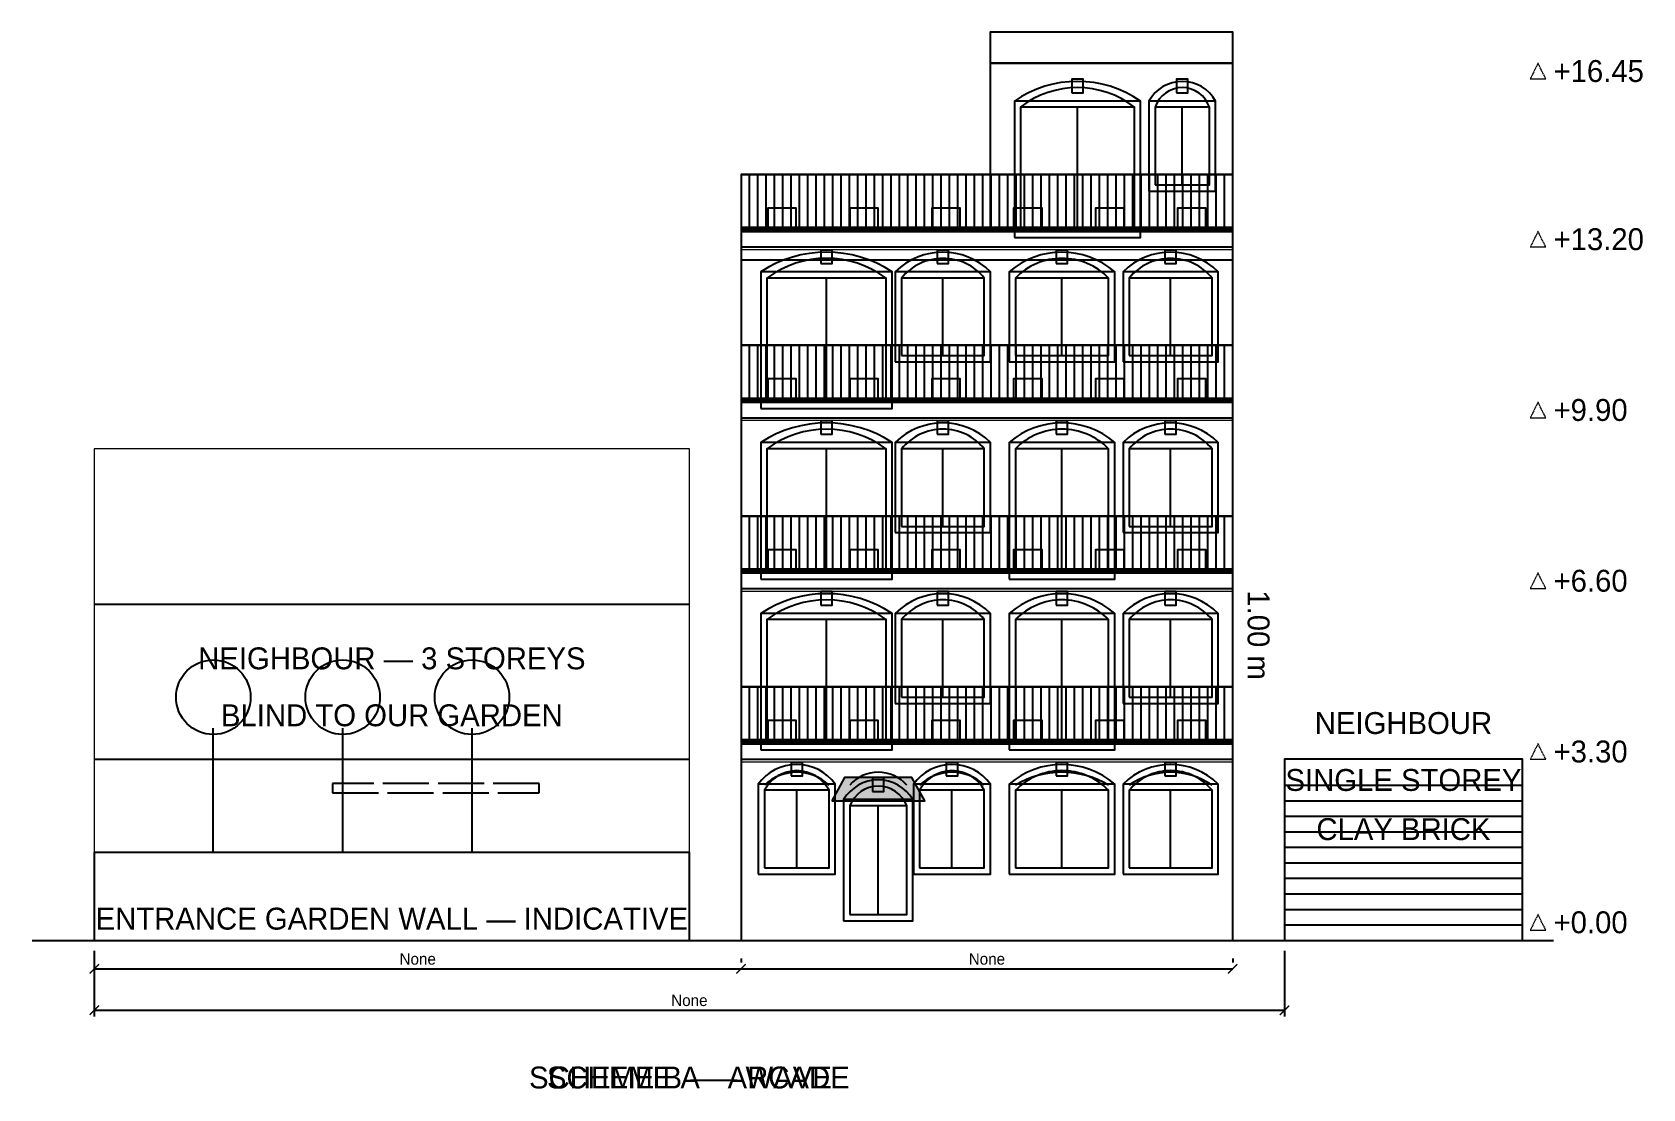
# Model space of a CAD drawing. Header units: millimetres. Extents: x -1200 to 29925, y -3368 to 17050.
import ezdxf
from ezdxf.enums import TextEntityAlignment as Align

# ---------------------------------------------------------------- set-up
doc = ezdxf.new("R2010")
doc.units = ezdxf.units.MM
doc.header["$LTSCALE"] = 20
doc.linetypes.add('DASHED', pattern=[1.524, 1.27, -0.254])
for name, color, linetype, lineweight in [('A-ANNO-DIMS', 5, 'CONTINUOUS', 13), ('A-ANNO-PATT', 8, 'CONTINUOUS', 9), ('A-ANNO-SYMB', 5, 'DASHED', 13), ('A-ANNO-TEXT', 7, 'CONTINUOUS', 13), ('A-FLOR', 7, 'CONTINUOUS', 25), ('A-FLOR-OVER', 7, 'CONTINUOUS', 25), ('A-FURN', 6, 'CONTINUOUS', 13)]:
    doc.layers.add(name, color=color, linetype=linetype, lineweight=lineweight)
doc.dimstyles.new('ARCH', dxfattribs={"dimtxt": 2.2, "dimasz": 1.8, "dimexe": 1.2, "dimexo": 2, "dimgap": 0.8, "dimtad": 1, "dimlfac": 0.001, "dimblk": 'ARCHTICK', "dimcen": 2.5, "dimazin": 3, "dimtfac": 1, "dimtmove": 0, "dimatfit": 3})

# ---------------------------------------------------------------- blocks, each defined once
blk = doc.blocks.new('_ARCHTICK')
at = {"color": 0, "linetype": 'BYBLOCK', "const_width": 0.15}
blk.add_lwpolyline([(-0.5, -0.5), (0.5, 0.5)], dxfattribs=at)

msp = doc.modelspace()

# ---------------------------------------------------------------- hatches: boundary and pattern name
at = {"layer": 'A-ANNO-PATT'}
msp.add_hatch(color=7, dxfattribs=at).paths.add_polyline_path([(14250, 2200), (16050, 2200), (15800, 2650), (14500, 2650)])

# ---------------------------------------------------------------- linework, layer by layer
at = {"layer": 'A-ANNO-SYMB'}
for points in [[(27900, 16450), (27750, 16150), (28050, 16150)], [(27900, 16450), (27750, 16150), (28050, 16150)], [(27900, 13200), (27750, 12900), (28050, 12900)], [(27900, 13200), (27750, 12900), (28050, 12900)], [(27900, 9900), (27750, 9600), (28050, 9600)], [(27900, 9900), (27750, 9600), (28050, 9600)], [(27900, 6600), (27750, 6300), (28050, 6300)], [(27900, 6600), (27750, 6300), (28050, 6300)], [(27900, 3300), (27750, 3000), (28050, 3000)], [(27900, 3300), (27750, 3000), (28050, 3000)], [(27900, 0), (27750, -300), (28050, -300)], [(27900, 0), (27750, -300), (28050, -300)]]:
    msp.add_lwpolyline(points, close=True, dxfattribs=at)
at = {"layer": 'A-FLOR'}
for p, q in [((19000, 13200), (19000, 15600)), ((19000, 13200), (19000, 15600)), ((21025, 14100), (21025, 15600)), ((21025, 14100), (21025, 15600)), ((12500, 14300), (22000, 14300)), ((12500, 14300), (22000, 14300)), ((12661.017, 13280), (12661.017, 14300)), ((12822.034, 13280), (12822.034, 14300)), ((12983.051, 13280), (12983.051, 14300)), ((13144.068, 13280), (13144.068, 14300)), ((13305.085, 13280), (13305.085, 14300)), ((13466.102, 13280), (13466.102, 14300)), ((13627.119, 13280), (13627.119, 14300)), ((13788.136, 13280), (13788.136, 14300)), ((13949.153, 13280), (13949.153, 14300)), ((14110.169, 13280), (14110.169, 14300)), ((14271.186, 13280), (14271.186, 14300)), ((14432.203, 13280), (14432.203, 14300)), ((14593.22, 13280), (14593.22, 14300)), ((14754.237, 13280), (14754.237, 14300)), ((14915.254, 13280), (14915.254, 14300)), ((15076.271, 13280), (15076.271, 14300)), ((15237.288, 13280), (15237.288, 14300)), ((15398.305, 13280), (15398.305, 14300)), ((15559.322, 13280), (15559.322, 14300)), ((15720.339, 13280), (15720.339, 14300)), ((15881.356, 13280), (15881.356, 14300)), ((16042.373, 13280), (16042.373, 14300)), ((16203.39, 13280), (16203.39, 14300)), ((16364.407, 13280), (16364.407, 14300)), ((16525.424, 13280), (16525.424, 14300)), ((16686.441, 13280), (16686.441, 14300)), ((16847.458, 13280), (16847.458, 14300)), ((17008.475, 13280), (17008.475, 14300)), ((17169.492, 13280), (17169.492, 14300)), ((17330.508, 13280), (17330.508, 14300)), ((17491.525, 13280), (17491.525, 14300)), ((17652.542, 13280), (17652.542, 14300)), ((17813.559, 13280), (17813.559, 14300)), ((17974.576, 13280), (17974.576, 14300)), ((18135.593, 13280), (18135.593, 14300)), ((18296.61, 13280), (18296.61, 14300)), ((18457.627, 13280), (18457.627, 14300)), ((18618.644, 13280), (18618.644, 14300)), ((18779.661, 13280), (18779.661, 14300)), ((18940.678, 13280), (18940.678, 14300)), ((19101.695, 13280), (19101.695, 14300)), ((19262.712, 13280), (19262.712, 14300)), ((19423.729, 13280), (19423.729, 14300)), ((19584.746, 13280), (19584.746, 14300)), ((19745.763, 13280), (19745.763, 14300)), ((19906.78, 13280), (19906.78, 14300)), ((20067.797, 13280), (20067.797, 14300)), ((20228.814, 13280), (20228.814, 14300)), ((20389.831, 13280), (20389.831, 14300)), ((20550.847, 13280), (20550.847, 14300)), ((20711.864, 13280), (20711.864, 14300)), ((20872.881, 13280), (20872.881, 14300)), ((21033.898, 13280), (21033.898, 14300)), ((21194.915, 13280), (21194.915, 14300)), ((21355.932, 13280), (21355.932, 14300)), ((21516.949, 13280), (21516.949, 14300)), ((21677.966, 13280), (21677.966, 14300)), ((21838.983, 13280), (21838.983, 14300)), ((12500, 13280), (22000, 13280)), ((14150, 9900), (14150, 12300)), ((14150, 9900), (14150, 12300)), ((16400, 10800), (16400, 12300)), ((16400, 10800), (16400, 12300)), ((18700, 10800), (18700, 12300)), ((18700, 10800), (18700, 12300)), ((20800, 10800), (20800, 12300)), ((20800, 10800), (20800, 12300)), ((12500, 11000), (22000, 11000)), ((12500, 11000), (22000, 11000)), ((12661.017, 9980), (12661.017, 11000)), ((12822.034, 9980), (12822.034, 11000)), ((12983.051, 9980), (12983.051, 11000)), ((13144.068, 9980), (13144.068, 11000)), ((13305.085, 9980), (13305.085, 11000)), ((13466.102, 9980), (13466.102, 11000)), ((13627.119, 9980), (13627.119, 11000)), ((13788.136, 9980), (13788.136, 11000)), ((13949.153, 9980), (13949.153, 11000)), ((14110.169, 9980), (14110.169, 11000)), ((14271.186, 9980), (14271.186, 11000)), ((14432.203, 9980), (14432.203, 11000)), ((14593.22, 9980), (14593.22, 11000)), ((14754.237, 9980), (14754.237, 11000)), ((14915.254, 9980), (14915.254, 11000)), ((15076.271, 9980), (15076.271, 11000)), ((15237.288, 9980), (15237.288, 11000)), ((15398.305, 9980), (15398.305, 11000)), ((15559.322, 9980), (15559.322, 11000)), ((15720.339, 9980), (15720.339, 11000)), ((15881.356, 9980), (15881.356, 11000)), ((16042.373, 9980), (16042.373, 11000)), ((16203.39, 9980), (16203.39, 11000)), ((16364.407, 9980), (16364.407, 11000)), ((16525.424, 9980), (16525.424, 11000)), ((16686.441, 9980), (16686.441, 11000)), ((16847.458, 9980), (16847.458, 11000)), ((17008.475, 9980), (17008.475, 11000)), ((17169.492, 9980), (17169.492, 11000)), ((17330.508, 9980), (17330.508, 11000)), ((17491.525, 9980), (17491.525, 11000)), ((17652.542, 9980), (17652.542, 11000)), ((17813.559, 9980), (17813.559, 11000)), ((17974.576, 9980), (17974.576, 11000)), ((18135.593, 9980), (18135.593, 11000)), ((18296.61, 9980), (18296.61, 11000)), ((18457.627, 9980), (18457.627, 11000)), ((18618.644, 9980), (18618.644, 11000)), ((18779.661, 9980), (18779.661, 11000)), ((18940.678, 9980), (18940.678, 11000)), ((19101.695, 9980), (19101.695, 11000)), ((19262.712, 9980), (19262.712, 11000)), ((19423.729, 9980), (19423.729, 11000)), ((19584.746, 9980), (19584.746, 11000)), ((19745.763, 9980), (19745.763, 11000)), ((19906.78, 9980), (19906.78, 11000)), ((20067.797, 9980), (20067.797, 11000)), ((20228.814, 9980), (20228.814, 11000)), ((20389.831, 9980), (20389.831, 11000)), ((20550.847, 9980), (20550.847, 11000)), ((20711.864, 9980), (20711.864, 11000)), ((20872.881, 9980), (20872.881, 11000)), ((21033.898, 9980), (21033.898, 11000)), ((21194.915, 9980), (21194.915, 11000)), ((21355.932, 9980), (21355.932, 11000)), ((21516.949, 9980), (21516.949, 11000)), ((21677.966, 9980), (21677.966, 11000)), ((21838.983, 9980), (21838.983, 11000)), ((12500, 9980), (22000, 9980)), ((14150, 6600), (14150, 9000)), ((14150, 6600), (14150, 9000)), ((16400, 7500), (16400, 9000)), ((16400, 7500), (16400, 9000)), ((18700, 6600), (18700, 9000)), ((18700, 6600), (18700, 9000)), ((20800, 7500), (20800, 9000)), ((20800, 7500), (20800, 9000)), ((12500, 7700), (22000, 7700)), ((12500, 7700), (22000, 7700)), ((12661.017, 6680), (12661.017, 7700)), ((12822.034, 6680), (12822.034, 7700)), ((12983.051, 6680), (12983.051, 7700)), ((13144.068, 6680), (13144.068, 7700)), ((13305.085, 6680), (13305.085, 7700)), ((13466.102, 6680), (13466.102, 7700)), ((13627.119, 6680), (13627.119, 7700)), ((13788.136, 6680), (13788.136, 7700)), ((13949.153, 6680), (13949.153, 7700)), ((14110.169, 6680), (14110.169, 7700)), ((14271.186, 6680), (14271.186, 7700)), ((14432.203, 6680), (14432.203, 7700)), ((14593.22, 6680), (14593.22, 7700)), ((14754.237, 6680), (14754.237, 7700)), ((14915.254, 6680), (14915.254, 7700)), ((15076.271, 6680), (15076.271, 7700)), ((15237.288, 6680), (15237.288, 7700)), ((15398.305, 6680), (15398.305, 7700)), ((15559.322, 6680), (15559.322, 7700)), ((15720.339, 6680), (15720.339, 7700)), ((15881.356, 6680), (15881.356, 7700)), ((16042.373, 6680), (16042.373, 7700)), ((16203.39, 6680), (16203.39, 7700)), ((16364.407, 6680), (16364.407, 7700)), ((16525.424, 6680), (16525.424, 7700)), ((16686.441, 6680), (16686.441, 7700)), ((16847.458, 6680), (16847.458, 7700)), ((17008.475, 6680), (17008.475, 7700)), ((17169.492, 6680), (17169.492, 7700)), ((17330.508, 6680), (17330.508, 7700)), ((17491.525, 6680), (17491.525, 7700)), ((17652.542, 6680), (17652.542, 7700)), ((17813.559, 6680), (17813.559, 7700)), ((17974.576, 6680), (17974.576, 7700)), ((18135.593, 6680), (18135.593, 7700)), ((18296.61, 6680), (18296.61, 7700)), ((18457.627, 6680), (18457.627, 7700)), ((18618.644, 6680), (18618.644, 7700)), ((18779.661, 6680), (18779.661, 7700)), ((18940.678, 6680), (18940.678, 7700)), ((19101.695, 6680), (19101.695, 7700)), ((19262.712, 6680), (19262.712, 7700)), ((19423.729, 6680), (19423.729, 7700)), ((19584.746, 6680), (19584.746, 7700)), ((19745.763, 6680), (19745.763, 7700)), ((19906.78, 6680), (19906.78, 7700)), ((20067.797, 6680), (20067.797, 7700)), ((20228.814, 6680), (20228.814, 7700)), ((20389.831, 6680), (20389.831, 7700)), ((20550.847, 6680), (20550.847, 7700)), ((20711.864, 6680), (20711.864, 7700)), ((20872.881, 6680), (20872.881, 7700)), ((21033.898, 6680), (21033.898, 7700)), ((21194.915, 6680), (21194.915, 7700)), ((21355.932, 6680), (21355.932, 7700)), ((21516.949, 6680), (21516.949, 7700)), ((21677.966, 6680), (21677.966, 7700)), ((21838.983, 6680), (21838.983, 7700)), ((12500, 6680), (22000, 6680)), ((0, 6000), (11500, 6000)), ((0, 6000), (11500, 6000)), ((14150, 3300), (14150, 5700)), ((14150, 3300), (14150, 5700)), ((16400, 4200), (16400, 5700)), ((16400, 4200), (16400, 5700)), ((18700, 3300), (18700, 5700)), ((18700, 3300), (18700, 5700)), ((20800, 4200), (20800, 5700)), ((20800, 4200), (20800, 5700)), ((12500, 4400), (22000, 4400)), ((12500, 4400), (22000, 4400)), ((12661.017, 3380), (12661.017, 4400)), ((12822.034, 3380), (12822.034, 4400)), ((12983.051, 3380), (12983.051, 4400)), ((13144.068, 3380), (13144.068, 4400)), ((13305.085, 3380), (13305.085, 4400)), ((13466.102, 3380), (13466.102, 4400)), ((13627.119, 3380), (13627.119, 4400)), ((13788.136, 3380), (13788.136, 4400)), ((13949.153, 3380), (13949.153, 4400)), ((14110.169, 3380), (14110.169, 4400)), ((14271.186, 3380), (14271.186, 4400)), ((14432.203, 3380), (14432.203, 4400)), ((14593.22, 3380), (14593.22, 4400)), ((14754.237, 3380), (14754.237, 4400)), ((14915.254, 3380), (14915.254, 4400)), ((15076.271, 3380), (15076.271, 4400)), ((15237.288, 3380), (15237.288, 4400)), ((15398.305, 3380), (15398.305, 4400)), ((15559.322, 3380), (15559.322, 4400)), ((15720.339, 3380), (15720.339, 4400)), ((15881.356, 3380), (15881.356, 4400)), ((16042.373, 3380), (16042.373, 4400)), ((16203.39, 3380), (16203.39, 4400)), ((16364.407, 3380), (16364.407, 4400)), ((16525.424, 3380), (16525.424, 4400)), ((16686.441, 3380), (16686.441, 4400)), ((16847.458, 3380), (16847.458, 4400)), ((17008.475, 3380), (17008.475, 4400)), ((17169.492, 3380), (17169.492, 4400)), ((17330.508, 3380), (17330.508, 4400)), ((17491.525, 3380), (17491.525, 4400)), ((17652.542, 3380), (17652.542, 4400)), ((17813.559, 3380), (17813.559, 4400)), ((17974.576, 3380), (17974.576, 4400)), ((18135.593, 3380), (18135.593, 4400)), ((18296.61, 3380), (18296.61, 4400)), ((18457.627, 3380), (18457.627, 4400)), ((18618.644, 3380), (18618.644, 4400)), ((18779.661, 3380), (18779.661, 4400)), ((18940.678, 3380), (18940.678, 4400)), ((19101.695, 3380), (19101.695, 4400)), ((19262.712, 3380), (19262.712, 4400)), ((19423.729, 3380), (19423.729, 4400)), ((19584.746, 3380), (19584.746, 4400)), ((19745.763, 3380), (19745.763, 4400)), ((19906.78, 3380), (19906.78, 4400)), ((20067.797, 3380), (20067.797, 4400)), ((20228.814, 3380), (20228.814, 4400)), ((20389.831, 3380), (20389.831, 4400)), ((20550.847, 3380), (20550.847, 4400)), ((20711.864, 3380), (20711.864, 4400)), ((20872.881, 3380), (20872.881, 4400)), ((21033.898, 3380), (21033.898, 4400)), ((21194.915, 3380), (21194.915, 4400)), ((21355.932, 3380), (21355.932, 4400)), ((21516.949, 3380), (21516.949, 4400)), ((21677.966, 3380), (21677.966, 4400)), ((21838.983, 3380), (21838.983, 4400)), ((2300, 1200), (2300, 3600)), ((2300, 1200), (2300, 3600)), ((4800, 1200), (4800, 3600)), ((4800, 1200), (4800, 3600)), ((7300, 1200), (7300, 3600)), ((7300, 1200), (7300, 3600)), ((12500, 3380), (22000, 3380)), ((0, 3000), (11500, 3000)), ((0, 3000), (11500, 3000)), ((23000, 2500), (27600, 2500)), ((23000, 2500), (27600, 2500)), ((13575, 900), (13575, 2400)), ((13575, 900), (13575, 2400)), ((16575, 900), (16575, 2400)), ((16575, 900), (16575, 2400)), ((18700, 900), (18700, 2400)), ((18700, 900), (18700, 2400)), ((20800, 900), (20800, 2400)), ((20800, 900), (20800, 2400)), ((23000, 2200), (27600, 2200)), ((23000, 2200), (27600, 2200)), ((15150, 0), (15150, 2100)), ((15150, 0), (15150, 2100)), ((23000, 1900), (27600, 1900)), ((23000, 1900), (27600, 1900)), ((23000, 1600), (27600, 1600)), ((23000, 1600), (27600, 1600)), ((23000, 1300), (27600, 1300)), ((23000, 1300), (27600, 1300)), ((23000, 1000), (27600, 1000)), ((23000, 1000), (27600, 1000)), ((23000, 700), (27600, 700)), ((23000, 700), (27600, 700)), ((23000, 400), (27600, 400)), ((23000, 400), (27600, 400)), ((23000, 100), (27600, 100)), ((23000, 100), (27600, 100)), ((23000, -200), (27600, -200)), ((23000, -200), (27600, -200)), ((-1200, -500), (28200, -500)), ((-1200, -500), (28200, -500)), ((11100, -500), (23400, -500)), ((11100, -500), (23400, -500))]:
    msp.add_line(p, q, dxfattribs=at)
for points in [[(17310, 16450), (22000, 16450), (22000, 17050), (17310, 17050)], [(17310, 16450), (22000, 16450), (22000, 17050), (17310, 17050)], [(17310, 13200), (22000, 13200), (22000, 16450), (17310, 16450)], [(17310, 13200), (22000, 13200), (22000, 16450), (17310, 16450)], [(18890, 15880), (19110, 15880), (19110, 16140), (18890, 16140)], [(20915, 15880), (21135, 15880), (21135, 16140), (20915, 16140)], [(17780, 13080), (20220, 13080), (20220, 15720), (17780, 15720)], [(17900, 13200), (20100, 13200), (20100, 15600), (17900, 15600)], [(17900, 13200), (20100, 13200), (20100, 15600), (17900, 15600)], [(20380, 13980), (21670, 13980), (21670, 15720), (20380, 15720)], [(20500, 14100), (21550, 14100), (21550, 15600), (20500, 15600)], [(20500, 14100), (21550, 14100), (21550, 15600), (20500, 15600)], [(12500, 13200), (22000, 13200), (22000, 14300), (12500, 14300)], [(12500, 13200), (22000, 13200), (22000, 14300), (12500, 14300)], [(12500, 13200), (22000, 13200), (22000, 14300), (12500, 14300)], [(13016.667, 13200), (13566.667, 13200), (13566.667, 13650), (13016.667, 13650)], [(14600, 13200), (15150, 13200), (15150, 13650), (14600, 13650)], [(16183.333, 13200), (16733.333, 13200), (16733.333, 13650), (16183.333, 13650)], [(17766.667, 13200), (18316.667, 13200), (18316.667, 13650), (17766.667, 13650)], [(19350, 13200), (19900, 13200), (19900, 13650), (19350, 13650)], [(20933.333, 13200), (21483.333, 13200), (21483.333, 13650), (20933.333, 13650)], [(12500, 12900), (22000, 12900), (22000, 13250), (12500, 13250)], [(12500, 12900), (22000, 12900), (22000, 13230), (12500, 13230)], [(12500, -500), (22000, -500), (22000, 13200), (12500, 13200)], [(12500, -500), (22000, -500), (22000, 13200), (12500, 13200)], [(12500, 12650), (22000, 12650), (22000, 13200), (12500, 13200)], [(12500, 12900), (22000, 12900), (22000, 13200), (12500, 13200)], [(14040, 12580), (14260, 12580), (14260, 12840), (14040, 12840)], [(16290, 12580), (16510, 12580), (16510, 12840), (16290, 12840)], [(18590, 12580), (18810, 12580), (18810, 12840), (18590, 12840)], [(20690, 12580), (20910, 12580), (20910, 12840), (20690, 12840)], [(12880, 9780), (15420, 9780), (15420, 12420), (12880, 12420)], [(13000, 9900), (15300, 9900), (15300, 12300), (13000, 12300)], [(13000, 9900), (15300, 9900), (15300, 12300), (13000, 12300)], [(15480, 10680), (17320, 10680), (17320, 12420), (15480, 12420)], [(15600, 10800), (17200, 10800), (17200, 12300), (15600, 12300)], [(15600, 10800), (17200, 10800), (17200, 12300), (15600, 12300)], [(17680, 10680), (19720, 10680), (19720, 12420), (17680, 12420)], [(17800, 10800), (19600, 10800), (19600, 12300), (17800, 12300)], [(17800, 10800), (19600, 10800), (19600, 12300), (17800, 12300)], [(19880, 10680), (21720, 10680), (21720, 12420), (19880, 12420)], [(20000, 10800), (21600, 10800), (21600, 12300), (20000, 12300)], [(20000, 10800), (21600, 10800), (21600, 12300), (20000, 12300)], [(12500, 9900), (22000, 9900), (22000, 11000), (12500, 11000)], [(13016.667, 9900), (13566.667, 9900), (13566.667, 10350), (13016.667, 10350)], [(14600, 9900), (15150, 9900), (15150, 10350), (14600, 10350)], [(16183.333, 9900), (16733.333, 9900), (16733.333, 10350), (16183.333, 10350)], [(17766.667, 9900), (18316.667, 9900), (18316.667, 10350), (17766.667, 10350)], [(19350, 9900), (19900, 9900), (19900, 10350), (19350, 10350)], [(20933.333, 9900), (21483.333, 9900), (21483.333, 10350), (20933.333, 10350)], [(12500, 9600), (22000, 9600), (22000, 9950), (12500, 9950)], [(12500, 9600), (22000, 9600), (22000, 9930), (12500, 9930)], [(12500, 9600), (22000, 9600), (22000, 9900), (12500, 9900)], [(14040, 9280), (14260, 9280), (14260, 9540), (14040, 9540)], [(16290, 9280), (16510, 9280), (16510, 9540), (16290, 9540)], [(18590, 9280), (18810, 9280), (18810, 9540), (18590, 9540)], [(20690, 9280), (20910, 9280), (20910, 9540), (20690, 9540)], [(12880, 6480), (15420, 6480), (15420, 9120), (12880, 9120)], [(15480, 7380), (17320, 7380), (17320, 9120), (15480, 9120)], [(17680, 6480), (19720, 6480), (19720, 9120), (17680, 9120)], [(19880, 7380), (21720, 7380), (21720, 9120), (19880, 9120)], [(13000, 6600), (15300, 6600), (15300, 9000), (13000, 9000)], [(13000, 6600), (15300, 6600), (15300, 9000), (13000, 9000)], [(15600, 7500), (17200, 7500), (17200, 9000), (15600, 9000)], [(15600, 7500), (17200, 7500), (17200, 9000), (15600, 9000)], [(17800, 6600), (19600, 6600), (19600, 9000), (17800, 9000)], [(17800, 6600), (19600, 6600), (19600, 9000), (17800, 9000)], [(20000, 7500), (21600, 7500), (21600, 9000), (20000, 9000)], [(20000, 7500), (21600, 7500), (21600, 9000), (20000, 9000)], [(12500, 6600), (22000, 6600), (22000, 7700), (12500, 7700)], [(13016.667, 6600), (13566.667, 6600), (13566.667, 7050), (13016.667, 7050)], [(14600, 6600), (15150, 6600), (15150, 7050), (14600, 7050)], [(16183.333, 6600), (16733.333, 6600), (16733.333, 7050), (16183.333, 7050)], [(17766.667, 6600), (18316.667, 6600), (18316.667, 7050), (17766.667, 7050)], [(19350, 6600), (19900, 6600), (19900, 7050), (19350, 7050)], [(20933.333, 6600), (21483.333, 6600), (21483.333, 7050), (20933.333, 7050)], [(12500, 6300), (22000, 6300), (22000, 6650), (12500, 6650)], [(12500, 6300), (22000, 6300), (22000, 6630), (12500, 6630)], [(12500, 6300), (22000, 6300), (22000, 6600), (12500, 6600)], [(14040, 5980), (14260, 5980), (14260, 6240), (14040, 6240)], [(16290, 5980), (16510, 5980), (16510, 6240), (16290, 6240)], [(18590, 5980), (18810, 5980), (18810, 6240), (18590, 6240)], [(20690, 5980), (20910, 5980), (20910, 6240), (20690, 6240)], [(12880, 3180), (15420, 3180), (15420, 5820), (12880, 5820)], [(13000, 3300), (15300, 3300), (15300, 5700), (13000, 5700)], [(13000, 3300), (15300, 3300), (15300, 5700), (13000, 5700)], [(15480, 4080), (17320, 4080), (17320, 5820), (15480, 5820)], [(15600, 4200), (17200, 4200), (17200, 5700), (15600, 5700)], [(15600, 4200), (17200, 4200), (17200, 5700), (15600, 5700)], [(17680, 3180), (19720, 3180), (19720, 5820), (17680, 5820)], [(17800, 3300), (19600, 3300), (19600, 5700), (17800, 5700)], [(17800, 3300), (19600, 3300), (19600, 5700), (17800, 5700)], [(19880, 4080), (21720, 4080), (21720, 5820), (19880, 5820)], [(20000, 4200), (21600, 4200), (21600, 5700), (20000, 5700)], [(20000, 4200), (21600, 4200), (21600, 5700), (20000, 5700)], [(12500, 3300), (22000, 3300), (22000, 4400), (12500, 4400)], [(13016.667, 3300), (13566.667, 3300), (13566.667, 3750), (13016.667, 3750)], [(14600, 3300), (15150, 3300), (15150, 3750), (14600, 3750)], [(16183.333, 3300), (16733.333, 3300), (16733.333, 3750), (16183.333, 3750)], [(17766.667, 3300), (18316.667, 3300), (18316.667, 3750), (17766.667, 3750)], [(19350, 3300), (19900, 3300), (19900, 3750), (19350, 3750)], [(20933.333, 3300), (21483.333, 3300), (21483.333, 3750), (20933.333, 3750)], [(12500, 3000), (22000, 3000), (22000, 3350), (12500, 3350)], [(12500, 3000), (22000, 3000), (22000, 3330), (12500, 3330)], [(12500, 3000), (22000, 3000), (22000, 3300), (12500, 3300)], [(13465, 2680), (13685, 2680), (13685, 2940), (13465, 2940)], [(16465, 2680), (16685, 2680), (16685, 2940), (16465, 2940)], [(18590, 2680), (18810, 2680), (18810, 2940), (18590, 2940)], [(20690, 2680), (20910, 2680), (20910, 2940), (20690, 2940)], [(23000, -500), (27600, -500), (27600, 3000), (23000, 3000)], [(23000, -500), (27600, -500), (27600, 3000), (23000, 3000)], [(12830, 780), (14320, 780), (14320, 2520), (12830, 2520)], [(14250, 2200), (16050, 2200), (15800, 2650), (14500, 2650)], [(15040, 2380), (15260, 2380), (15260, 2640), (15040, 2640)], [(15830, 780), (17320, 780), (17320, 2520), (15830, 2520)], [(17680, 780), (19720, 780), (19720, 2520), (17680, 2520)], [(19880, 780), (21720, 780), (21720, 2520), (19880, 2520)], [(12950, 900), (14200, 900), (14200, 2400), (12950, 2400)], [(12950, 900), (14200, 900), (14200, 2400), (12950, 2400)], [(14480, -120), (15820, -120), (15820, 2220), (14480, 2220)], [(15950, 900), (17200, 900), (17200, 2400), (15950, 2400)], [(15950, 900), (17200, 900), (17200, 2400), (15950, 2400)], [(17800, 900), (19600, 900), (19600, 2400), (17800, 2400)], [(17800, 900), (19600, 900), (19600, 2400), (17800, 2400)], [(20000, 900), (21600, 900), (21600, 2400), (20000, 2400)], [(20000, 900), (21600, 900), (21600, 2400), (20000, 2400)], [(14600, 0), (15700, 0), (15700, 2100), (14600, 2100)], [(14600, 0), (15700, 0), (15700, 2100), (14600, 2100)], [(0, -500), (11500, -500), (11500, 1200), (0, 1200)], [(0, -500), (11500, -500), (11500, 1200), (0, 1200)]]:
    msp.add_lwpolyline(points, close=True, dxfattribs=at)
for centre in [(2300, 4200), (2300, 4200), (4800, 4200), (4800, 4200), (7300, 4200), (7300, 4200)]:
    msp.add_circle(centre, 720, dxfattribs=at)
for centre, radius, start, end in [((19000, 13951.579), 2148.421, 55.3989456, 124.6010544), ((19000, 14197.895), 1782.105, 51.884591, 128.115409), ((21025, 15362.599), 737.401, 28.9912999, 151.0087001), ((21025, 15427.336), 552.664, 18.205245, 161.794755), ((14150, 10487.763), 2312.237, 56.6843089, 123.3156911), ((16400, 11496.316), 1303.684, 45.1144933, 134.8855067), ((18700, 11241.053), 1558.947, 49.1343426, 130.8656574), ((20800, 11496.316), 1303.684, 45.1144933, 134.8855067), ((14150, 10749.868), 1930.132, 53.4292963, 126.5707037), ((16400, 11647.895), 1032.105, 39.1845638, 140.8154362), ((18700, 11424.211), 1255.789, 44.2188967, 135.7811033), ((20800, 11647.895), 1032.105, 39.1845638, 140.8154362), ((14150, 7187.763), 2312.237, 56.6843089, 123.3156911), ((14150, 7449.868), 1930.132, 53.4292963, 126.5707037), ((16400, 8196.316), 1303.684, 45.1144933, 134.8855067), ((16400, 8347.895), 1032.105, 39.1845638, 140.8154362), ((18700, 7941.053), 1558.947, 49.1343426, 130.8656574), ((18700, 8124.211), 1255.789, 44.2188967, 135.7811033), ((20800, 8196.316), 1303.684, 45.1144933, 134.8855067), ((20800, 8347.895), 1032.105, 39.1845638, 140.8154362), ((14150, 3887.763), 2312.237, 56.6843089, 123.3156911), ((14150, 4149.868), 1930.132, 53.4292963, 126.5707037), ((16400, 4896.316), 1303.684, 45.1144933, 134.8855067), ((16400, 5047.895), 1032.105, 39.1845638, 140.8154362), ((18700, 4641.053), 1558.947, 49.1343426, 130.8656574), ((18700, 4824.211), 1255.789, 44.2188967, 135.7811033), ((20800, 4896.316), 1303.684, 45.1144933, 134.8855067), ((20800, 5047.895), 1032.105, 39.1845638, 140.8154362), ((13575, 1979.704), 920.296, 35.9507337, 144.0492663), ((16575, 1979.704), 920.296, 35.9507337, 144.0492663), ((18700, 1341.053), 1558.947, 49.1343426, 130.8656574), ((20800, 1596.316), 1303.684, 45.1144933, 134.8855067), ((13575, 2076.02), 703.98, 27.4007973, 152.5992027), ((13575, 1843.75), 906.25, 46.397181, 133.602819), ((15150, 1819.342), 780.658, 30.8792911, 149.1207089), ((15150, 2020), 730, 41.1120904, 138.8879096), ((16575, 2076.02), 703.98, 27.4007973, 152.5992027), ((16575, 1843.75), 906.25, 46.397181, 133.602819), ((18700, 1524.211), 1255.789, 44.2188967, 135.7811033), ((18700, 1005), 1745, 58.951778, 121.048222), ((20800, 1747.895), 1032.105, 39.1845638, 140.8154362), ((20800, 1345), 1405, 55.2919507, 124.7080493), ((15150, 1891.974), 588.026, 20.718105, 159.281895)]:
    msp.add_arc(centre, radius, start, end, dxfattribs=at)
at = {"layer": 'A-FLOR-OVER', "linetype": 'DASHED', "ltscale": 35}
msp.add_lwpolyline([(4600, 2350), (8600, 2350), (8600, 2530), (4600, 2530)], close=True, dxfattribs=at)
msp.add_lwpolyline([(4600, 2350), (8600, 2350), (8600, 2530), (4600, 2530)], close=True, dxfattribs=at)
at = {"layer": 'A-FURN'}
for points in [[(12500, 12850), (22000, 12850), (22000, 12900), (12500, 12900)], [(12500, 9550), (22000, 9550), (22000, 9600), (12500, 9600)], [(0, -500), (11500, -500), (11500, 9000), (0, 9000)], [(0, -500), (11500, -500), (11500, 9000), (0, 9000)], [(12500, 6250), (22000, 6250), (22000, 6300), (12500, 6300)], [(12500, 2950), (22000, 2950), (22000, 3000), (12500, 3000)]]:
    msp.add_lwpolyline(points, close=True, dxfattribs=at)

# ---------------------------------------------------------------- texts
at = {"layer": 'A-ANNO-TEXT'}
for s, p in [('+16.45', (28200, 16300)), ('+16.45', (28200, 16300)), ('+13.20', (28200, 13050)), ('+13.20', (28200, 13050)), ('+9.90', (28200, 9750)), ('+9.90', (28200, 9750)), ('+6.60', (28200, 6450)), ('+6.60', (28200, 6450)), ('+3.30', (28200, 3150)), ('+3.30', (28200, 3150)), ('+0.00', (28200, -150)), ('+0.00', (28200, -150))]:
    msp.add_text(s, height=423.3333, dxfattribs=at).set_placement(p, align=Align.MIDDLE_LEFT)
msp.add_text('1.00 m', height=423.3333, rotation=-90, dxfattribs=at).set_placement((22500, 5400), align=Align.MIDDLE_CENTER)
msp.add_text('1.00 m', height=423.3333, rotation=-90, dxfattribs=at).set_placement((22500, 5400), align=Align.MIDDLE_CENTER)
for s, height, p in [('NEIGHBOUR — 3 STOREYS', 423.33333, (5750, 4950)), ('NEIGHBOUR — 3 STOREYS', 423.33333, (5750, 4950)), ('BLIND TO OUR GARDEN', 423.33333, (5750, 3850)), ('BLIND TO OUR GARDEN', 423.33333, (5750, 3850)), ('NEIGHBOUR', 423.3333, (25300, 3700)), ('NEIGHBOUR', 423.3333, (25300, 3700)), ('SINGLE STOREY', 423.33333, (25300, 2600)), ('SINGLE STOREY', 423.33333, (25300, 2600)), ('CLAY BRICK', 423.3333, (25300, 1650)), ('CLAY BRICK', 423.3333, (25300, 1650)), ('ENTRANCE GARDEN WALL — INDICATIVE', 423.33333, (5750, -80)), ('ENTRANCE GARDEN WALL — INDICATIVE', 423.33333, (5750, -80)), ('SCHEME B — ARCADE', 423.33333, (11500, -3150)), ('SCHEME A — WAVE', 423.33333, (11500, -3150))]:
    msp.add_text(s, height=height, dxfattribs=at).set_placement(p, align=Align.MIDDLE_CENTER)

# ---------------------------------------------------------------- dimensions: what is measured, and where the dimension line sits
at = {"layer": 'A-ANNO-DIMS'}
for base, p1, p2 in [((0, -1850), (0, -500), (23000, -500)), ((0, -1850), (0, -500), (23000, -500)), ((0, -1050), (0, -1050), (12500, -1050)), ((0, -1050), (0, -1050), (12500, -1050)), ((12500, -1050), (12500, -1050), (22000, -1050)), ((12500, -1050), (12500, -1050), (22000, -1050))]:
    msp.add_linear_dim(base=base, p1=p1, p2=p2, text='None', dimstyle='ARCH', override={"dimscale": 100}, dxfattribs=at).render()

doc.saveas('drawing.dxf')
